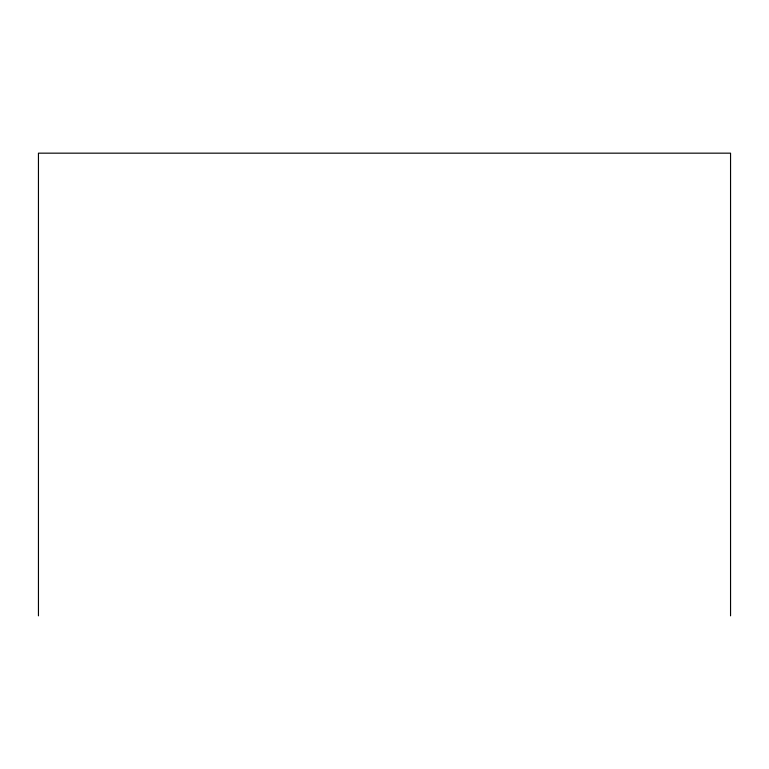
<?xml version="1.0" encoding="UTF-8"?>
<svg xmlns="http://www.w3.org/2000/svg" width="769" height="769" viewBox="0 0 769 769"><rect width="100%" height="100%" fill="white"/><g stroke="black" fill="none" stroke-linecap="round" stroke-linejoin="round"><path stroke-width="1.15" d="M730.55 615.834L730.55 153.166L38.45 153.166L38.45 615.834"/></g></svg>
